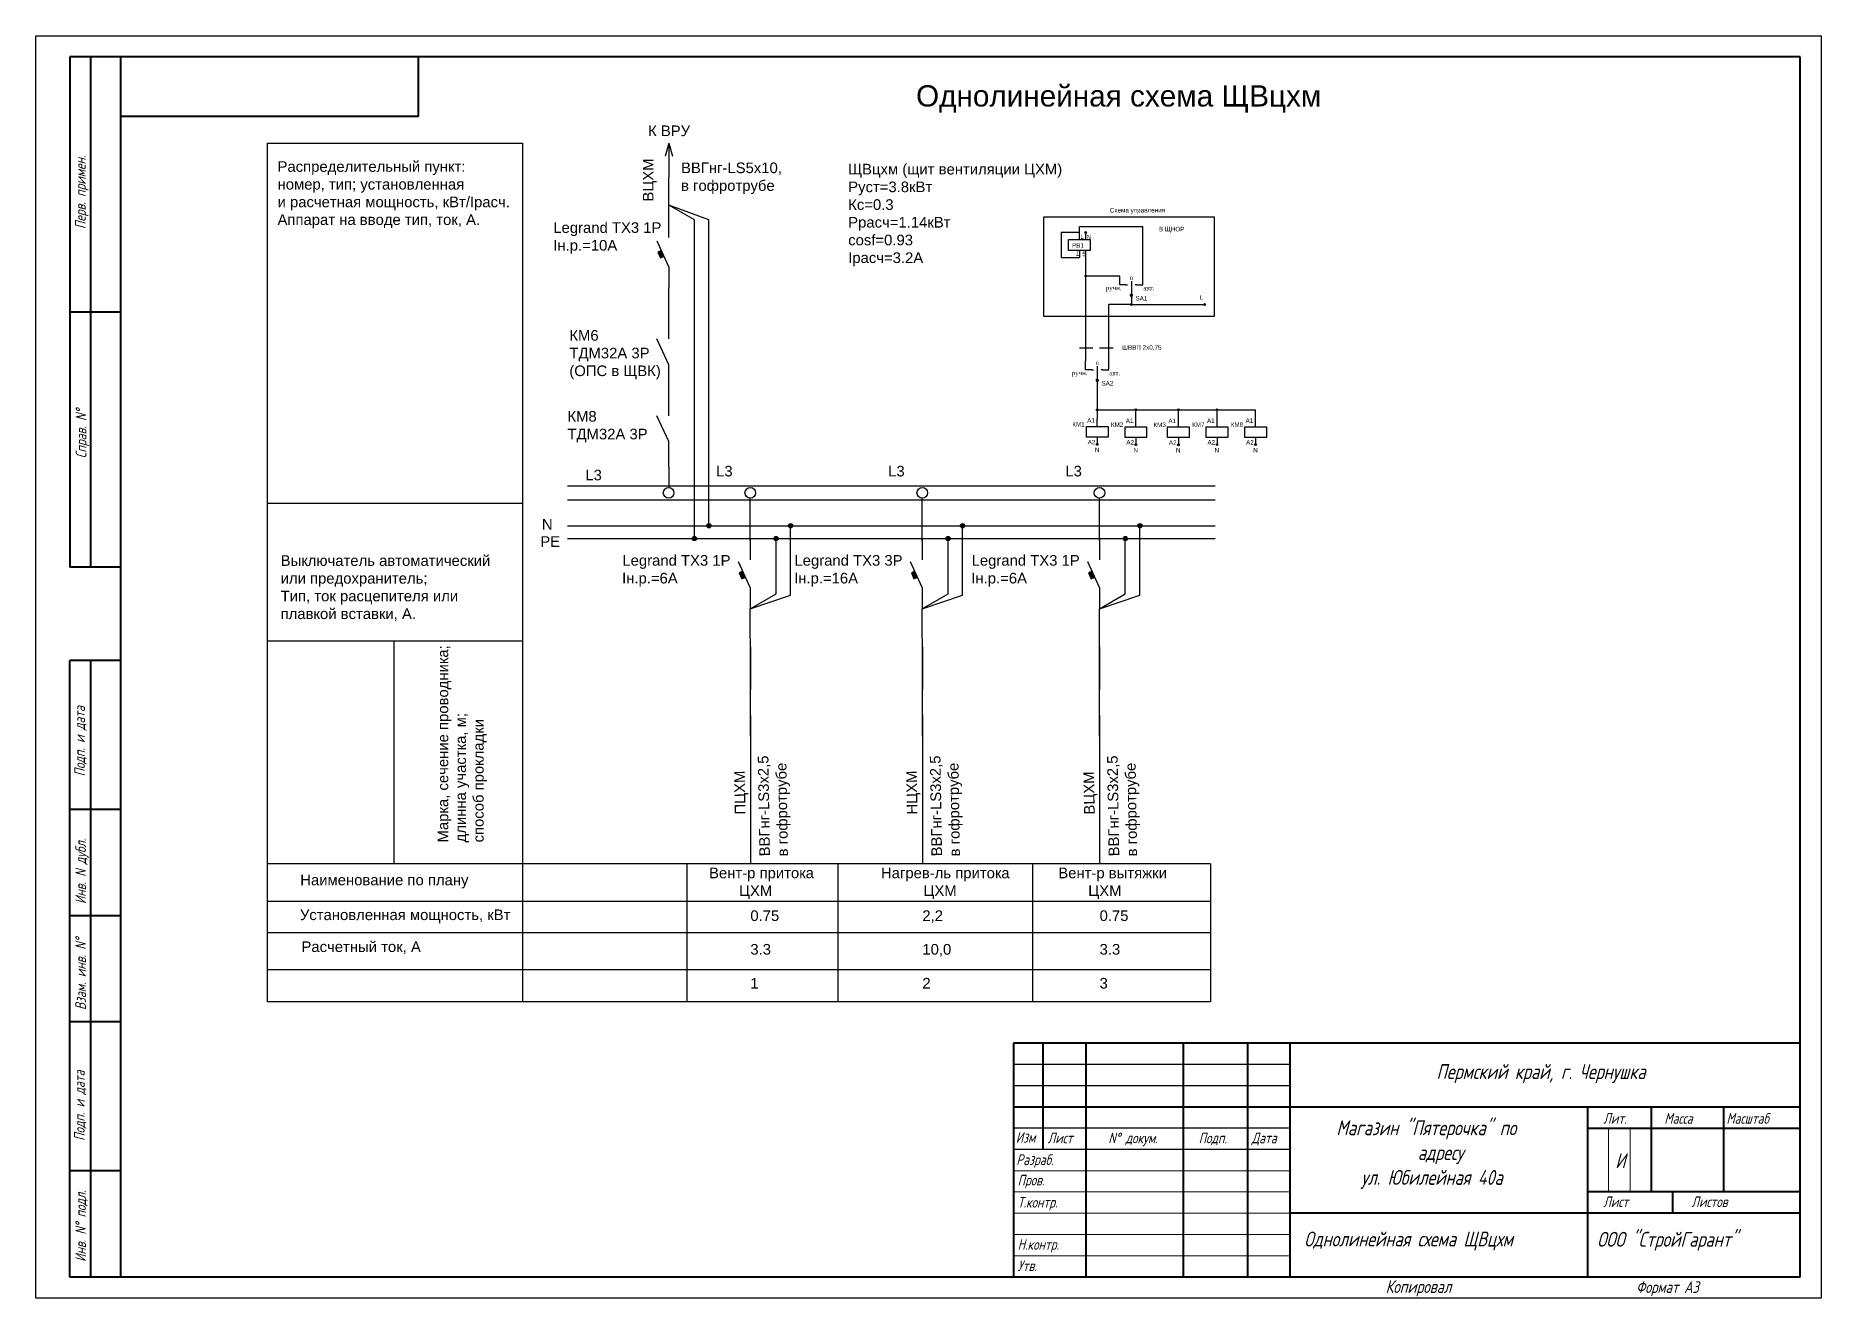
# Model space of a CAD drawing. Header units: millimetres. Extents: x 846 to 1266, y 472 to 769.
import ezdxf
from ezdxf.enums import TextEntityAlignment as Align

# ---------------------------------------------------------------- set-up
doc = ezdxf.new("R2010")
doc.units = ezdxf.units.MM
doc.linetypes.add('невидимая2', pattern=[4.7625, 3.175, -1.5875])
doc.layers.add('KONTUR', color=7, linetype='Continuous')
for name, color, linetype, lineweight in [('Основная', 7, 'Continuous', 40), ('текст', 7, 'Continuous', 30), ('тонкая', 7, 'Continuous', 20)]:
    doc.layers.add(name, color=color, linetype=linetype, lineweight=lineweight)
doc.styles.get("Standard").update_dxf_attribs({"font": 'arial.ttf'})
doc.styles.add('STYLE2', font='times.ttf', dxfattribs={"height": 3})
doc.styles.add('стиль1', font='romans.shx', dxfattribs={"width": 0.75, "oblique": 15, "height": 3.5})

# ---------------------------------------------------------------- blocks, each defined once
blk = doc.blocks.new('*U2')
for p, q in [((-11.38, 1.63), (140.95, 1.63)), ((-11.38, -1.63), (140.95, -1.63)), ((-11.38, -7.75), (140.95, -7.73)), ((-11.38, -10.75), (140.95, -10.73))]:
    blk.add_line(p, q)
at = {"char_height": 2.5, "attachment_point": 1}
for s, insert in [('N', (-17.4, -6.18)), ('PE', (-17.78, -10.21))]:
    blk.add_mtext_dynamic_manual_height_columns(s, width=0.9388, gutter_width=12.5, heights=[0], dxfattribs=dict(at, insert=insert))
blk = doc.blocks.new('Стрелка')
for q in [(-0.83, 4.98), (0, 0), (0.83, 4.98), (0, 8)]:
    blk.add_line((0, 8), q)
blk = doc.blocks.new('*U6')
h = blk.add_hatch(color=256)
h.dxf.hatch_style = 1
h.paths.add_polyline_path([(8.98, -7.75, 1), (9.98, -7.75, 1)])
h = blk.add_hatch(color=256)
h.dxf.hatch_style = 1
h.paths.add_polyline_path([(5.56, -10.75, 1), (6.56, -10.75, 1)])
h = blk.add_hatch(color=256)
h.dxf.hatch_style = 1
h.paths.add_polyline_path([(-1.74, -18.47), (-2.58, -18.86), (-1.97, -20.2), (-1.12, -19.81)])
for p, q in [((0, -11.25), (0, -1.25)), ((9.48, -24.08), (9.48, -8.25)), ((0, -10.76), (0, -15.76)), ((6.06, -23.77), (6.06, -11.25)), ((0, -22.27), (-2.75, -16.27)), ((0, -22.27), (0, -27.27)), ((0, -27.27), (6.06, -23.77)), ((0, -27.27), (9.48, -24.08)), ((0.01, -41.25), (0, -27.27)), ((0.01, -36.25), (0.01, -46.25)), ((0.01, -57.27), (0.01, -41.25)), ((0.01, -52.27), (0.01, -57.27)), ((0.01, -57.27), (0.01, -87.24))]:
    blk.add_line(p, q)
at = {"linetype": 'Continuous'}
for p, q in [((-1.72, -18.46), (-2.58, -18.86)), ((-2.58, -18.86), (-1.97, -20.2)), ((-1.97, -20.2), (-1.11, -19.81)), ((-1.97, -20.2), (-1.97, -20.2))]:
    blk.add_line(p, q, dxfattribs=at)
for centre, radius in [((0, 0), 1.25), ((9.48, -7.75), 0.5), ((6.06, -10.75), 0.5)]:
    blk.add_circle(centre, radius)
for tag, p in [('Подключение', (-8.04, 3.85)), ('Автомат_001', (-30.09, -17.14)), ('Автомат_002', (-30.16, -21.32)), ('Обозначение_001', (-9.72, -90.67)), ('Обозначение_002', (-9.45, -94.88)), ('ТокРасч', (0.01, -108.63)), ('Колонка', (0.01, -116.61))]:
    blk.add_attdef(tag, p, '', height=2.5)
for tag, p in [('Длина', (2.43, -53.61)), ('Маркер', (-3.63, -75.71)), ('Марка', (2.14, -85.54)), ('Способ', (6.35, -85.54))]:
    blk.add_attdef(tag, text='', height=2.5, rotation=90.9399).set_placement(p, align=Align.TOP_LEFT)
blk.add_attdef('Мощность', text='', height=2.5).set_placement((0.01, -98.22), align=Align.TOP_LEFT)
blk = doc.blocks.new('полная ветвь')
h = blk.add_hatch(color=256)
h.dxf.hatch_style = 1
h.paths.add_polyline_path([(8.98, -7.75, 1), (9.98, -7.75, 1)])
h = blk.add_hatch(color=256)
h.dxf.hatch_style = 1
h.paths.add_polyline_path([(5.56, -10.75, 1), (6.56, -10.75, 1)])
h = blk.add_hatch(color=256)
h.dxf.hatch_style = 1
h.paths.add_polyline_path([(-1.74, -18.47), (-2.58, -18.86), (-1.97, -20.2), (-1.12, -19.81)])
for p, q in [((0, -11.25), (0, -1.25)), ((9.48, -24.08), (9.48, -8.25)), ((0, -10.76), (0, -15.76)), ((6.06, -23.77), (6.06, -11.25)), ((0, -22.27), (-2.75, -16.27)), ((0, -22.27), (0, -27.27)), ((0, -27.27), (6.06, -23.77)), ((0, -27.27), (9.48, -24.08)), ((0.01, -41.25), (0, -27.27)), ((0.01, -36.25), (0.01, -46.25)), ((0.01, -57.27), (0.01, -41.25)), ((0.01, -52.27), (0.01, -57.27)), ((0.01, -57.27), (0.01, -87.24))]:
    blk.add_line(p, q)
at = {"linetype": 'Continuous'}
for p, q in [((-1.72, -18.46), (-2.58, -18.86)), ((-2.58, -18.86), (-1.97, -20.2)), ((-1.97, -20.2), (-1.11, -19.81)), ((-1.97, -20.2), (-1.97, -20.2))]:
    blk.add_line(p, q, dxfattribs=at)
for centre, radius in [((0, 0), 1.25), ((9.48, -7.75), 0.5), ((6.06, -10.75), 0.5)]:
    blk.add_circle(centre, radius)
for tag, p in [('Подключение', (-8.04, 3.85)), ('Автомат_001', (-30.09, -17.14)), ('Автомат_002', (-30.16, -21.32)), ('Обозначение_001', (-9.72, -90.67)), ('Обозначение_002', (-9.45, -94.88)), ('ТокРасч', (0.01, -108.63)), ('Колонка', (0.01, -116.61))]:
    blk.add_attdef(tag, p, '', height=2.5)
for tag, p in [('Длина', (2.43, -53.61)), ('Маркер', (-3.63, -75.71)), ('Марка', (2.14, -85.54)), ('Способ', (6.35, -85.54))]:
    blk.add_attdef(tag, text='', height=2.5, rotation=90.9399).set_placement(p, align=Align.TOP_LEFT)
blk.add_attdef('Мощность', text='', height=2.5).set_placement((0.01, -98.22), align=Align.TOP_LEFT)
blk = doc.blocks.new('Астр-е реле')
for p, q in [((0, -4), (0, 0)), ((3.51, -4), (3.51, 0)), ((0, -9.96), (0, -13.96)), ((3.51, -13.96), (3.51, -9.96))]:
    blk.add_line(p, q)
blk.add_lwpolyline([(-5.98, -4), (5.98, -4), (5.98, -9.96), (-5.98, -9.96)], close=True)
at = {"char_height": 2.5, "attachment_point": 1}
for s, insert in [('L', (0.56, -1.14)), ('N', (4.07, -1.21)), ('1', (-1.9, -10.55)), ('5', (1.66, -10.69))]:
    blk.add_mtext_dynamic_manual_height_columns(s, width=0.9464, gutter_width=12.5, heights=[0], dxfattribs=dict(at, insert=insert))
blk.add_attdef('РВ', (-4.08, -8.48), '', height=2.5)

msp = doc.modelspace()

# ---------------------------------------------------------------- hatches: boundary and pattern name
h = msp.add_hatch(color=256)
h.dxf.hatch_style = 1
h.paths.add_polyline_path([(1093.49, 722.52, 1), (1093.06, 722.52, 1)])
h = msp.add_hatch(color=256)
h.dxf.hatch_style = 1
h.paths.add_polyline_path([(993.49, 718.26), (992.65, 717.87), (993.26, 716.53), (994.11, 716.91)])
h = msp.add_hatch(color=256)
h.dxf.hatch_style = 1
h.paths.add_polyline_path([(1093.49, 712.25, 1), (1093.06, 712.25, 1)])
at = {"ltscale": 0.2}
for points in [[(1103.59, 707.74, 1), (1104.43, 707.74, 1)], [(1095.58, 687.74, 1), (1096.42, 687.74, 1)]]:
    msp.add_hatch(color=0, dxfattribs=at).paths.add_polyline_path(points)
h = msp.add_hatch(color=256)
h.dxf.hatch_style = 1
h.paths.add_polyline_path([(1104.23, 705.58, 1), (1103.8, 705.58, 1)])
h = msp.add_hatch(color=256)
h.dxf.hatch_style = 1
h.paths.add_polyline_path([(1121.47, 705.58, 1), (1121.05, 705.58, 1)])
h = msp.add_hatch(color=256)
h.dxf.hatch_style = 1
h.paths.add_polyline_path([(1096.22, 680.82, 1), (1095.79, 680.82, 1)])
h = msp.add_hatch(color=256)
h.dxf.hatch_style = 1
h.paths.add_polyline_path([(1105.3, 680.82, 1), (1104.87, 680.82, 1)])
h = msp.add_hatch(color=256)
h.dxf.hatch_style = 1
h.paths.add_polyline_path([(1115.3, 680.82, 1), (1114.88, 680.82, 1)])
h = msp.add_hatch(color=256)
h.dxf.hatch_style = 1
h.paths.add_polyline_path([(1124.38, 680.82, 1), (1123.96, 680.82, 1)])
h = msp.add_hatch(color=256)
h.dxf.hatch_style = 1
h.paths.add_polyline_path([(1096.22, 672.66, 1), (1095.79, 672.66, 1)])
h = msp.add_hatch(color=256)
h.dxf.hatch_style = 1
h.paths.add_polyline_path([(1105.3, 672.61, 1), (1104.87, 672.61, 1)])
h = msp.add_hatch(color=256)
h.dxf.hatch_style = 1
h.paths.add_polyline_path([(1115.3, 672.55, 1), (1114.88, 672.55, 1)])
h = msp.add_hatch(color=256)
h.dxf.hatch_style = 1
h.paths.add_polyline_path([(1124.38, 672.61, 1), (1123.96, 672.61, 1)])
h = msp.add_hatch(color=256)
h.dxf.hatch_style = 1
h.paths.add_polyline_path([(1133.46, 672.61, 1), (1133.04, 672.61, 1)])
h = msp.add_hatch(color=256)
h.dxf.hatch_style = 1
h.paths.add_polyline_path([(1001.74, 650.52, 1), (1000.74, 650.52, 1)])
h = msp.add_hatch(color=256)
h.dxf.hatch_style = 1
h.paths.add_polyline_path([(1005.15, 653.52, 1), (1004.15, 653.52, 1)])

# ---------------------------------------------------------------- linework, layer by layer
for p, q in [((900.84, 541.53), (900.84, 743.52)), ((900.84, 743.52), (960.84, 743.52)), ((960.84, 743.52), (960.84, 574.03)), ((995.23, 721.29), (995.23, 735.48)), ((1001.24, 725.48), (995.23, 728.95)), ((1004.65, 725.48), (995.23, 728.95)), ((1001.24, 650.52), (1001.24, 725.48)), ((1004.65, 653.52), (1004.65, 725.48)), ((1091.79, 722.52), (1087.55, 722.52)), ((1087.55, 722.52), (1087.55, 716.61)), ((1091.79, 722.52), (1091.79, 723.91)), ((1091.79, 723.91), (1106.75, 723.91)), ((1106.75, 712.04), (1106.75, 723.91)), ((995.23, 714.46), (992.48, 720.46)), ((995.23, 714.46), (995.23, 709.46)), ((1087.55, 716.61), (1091.79, 716.61)), ((1093.27, 716.61), (1093.27, 692.26)), ((1101.28, 712.25), (1093.24, 712.25)), ((1093.24, 712.25), (1093.27, 712.25)), ((1101.28, 710.28), (1101.28, 712.25)), ((1101.28, 710.19), (1101.28, 710.28)), ((1102.72, 710.19), (1101.28, 710.19)), ((1102.72, 710.19), (1103.15, 710.19)), ((1104.02, 711.09), (1104.02, 705.58)), ((1105.32, 710.19), (1104.92, 710.19)), ((1105.32, 710.19), (1106.75, 710.19)), ((1106.75, 710.19), (1106.75, 712.04)), ((995.23, 703.46), (995.23, 709.46)), ((995.23, 697.46), (995.23, 703.46)), ((1104.02, 705.58), (1098.74, 705.58)), ((1098.74, 692.04), (1098.74, 705.58)), ((1104.02, 705.58), (1108.73, 705.58)), ((1108.73, 705.58), (1121.26, 705.58)), ((995.23, 691.39), (992.38, 697.47)), ((995.23, 685.39), (995.23, 691.39)), ((1093.27, 690.29), (1093.27, 692.26)), ((1093.27, 690.2), (1093.27, 690.29)), ((1094.71, 690.2), (1093.27, 690.2)), ((1094.71, 690.2), (1095.14, 690.2)), ((1096.01, 691.09), (1096.01, 685.59)), ((1097.3, 690.2), (1096.91, 690.2)), ((1097.3, 690.2), (1098.74, 690.2)), ((1098.74, 690.2), (1098.74, 692.04)), ((995.24, 679.39), (995.23, 685.39)), ((1096.01, 685.59), (1096.01, 678.57)), ((1096.01, 680.82), (1133.25, 680.82)), ((1105.09, 678.52), (1105.09, 680.82)), ((1115.09, 678.47), (1115.09, 680.82)), ((1115.09, 680.82), (1115.09, 680.82)), ((1124.17, 676.83), (1124.17, 680.82)), ((1133.25, 676.83), (1133.25, 680.82)), ((995.24, 673.32), (992.38, 679.4)), ((1096.01, 676.88), (1096.01, 678.57)), ((1105.09, 676.83), (1105.09, 678.52)), ((1115.09, 676.77), (1115.09, 678.47)), ((995.24, 667.32), (995.24, 673.32)), ((1096.01, 674.36), (1096.01, 672.66)), ((1105.09, 674.3), (1105.09, 672.61)), ((1115.09, 674.25), (1115.09, 672.55)), ((1124.17, 674.3), (1124.17, 672.61)), ((1133.25, 674.3), (1133.25, 672.61)), ((995.24, 667.32), (995.24, 662.52)), ((900.84, 658.87), (960.84, 658.87)), ((900.82, 626.46), (960.78, 626.46)), ((930.56, 626.37), (930.56, 574.23)), ((1122.66, 574.03), (900.84, 574.03)), ((960.84, 574.03), (960.84, 541.53)), ((999.47, 574.03), (999.47, 541.53)), ((1035.01, 574.03), (1035.01, 541.53)), ((1080.76, 574.03), (1080.76, 541.53)), ((1122.66, 574.03), (1122.66, 541.53)), ((1122.66, 565.11), (900.84, 565.11)), ((1122.66, 557.74), (900.84, 557.76)), ((1122.66, 549.03), (900.84, 549.03)), ((1122.66, 541.53), (900.84, 541.53)), ((1141.31, 526.8), (1076.31, 526.8)), ((1141.31, 521.8), (1076.31, 521.8)), ((1141.31, 511.8), (1076.31, 511.8)), ((1141.31, 506.8), (1076.31, 506.8)), ((1211.31, 476.8), (1211.31, 476.8))]:
    msp.add_line(p, q)
at = {"linetype": 'Continuous'}
for p, q in [((993.51, 718.27), (992.65, 717.87)), ((992.65, 717.87), (993.26, 716.53)), ((993.26, 716.53), (994.12, 716.92)), ((993.26, 716.53), (993.26, 716.53))]:
    msp.add_line(p, q, dxfattribs=at)
at = {"linetype": 'невидимая2'}
msp.add_line((1091.79, 695.4), (1100.26, 695.4), dxfattribs=at)
for points in [[(1083.32, 702.81), (1123.55, 702.81), (1123.55, 726.11), (1083.32, 726.11)], [(1098.54, 674.36), (1093.47, 674.36), (1093.47, 676.88), (1098.54, 676.88)], [(1107.62, 674.3), (1102.55, 674.3), (1102.55, 676.83), (1107.62, 676.83)], [(1117.62, 674.25), (1112.56, 674.25), (1112.56, 676.77), (1117.62, 676.77)], [(1126.7, 674.3), (1121.64, 674.3), (1121.64, 676.83), (1126.7, 676.83)], [(1135.78, 674.3), (1130.72, 674.3), (1130.72, 676.83), (1135.78, 676.83)]]:
    msp.add_lwpolyline(points, close=True)
for centre, radius in [((1093.27, 722.52), 0.212), ((1093.27, 712.25), 0.212), ((1104.02, 705.58), 0.212), ((1121.26, 705.58), 0.212), ((1096.01, 680.82), 0.212), ((1105.09, 680.82), 0.212), ((1115.09, 680.82), 0.212), ((1124.17, 680.82), 0.212), ((1096.01, 672.66), 0.212), ((1105.09, 672.61), 0.212), ((1115.09, 672.55), 0.212), ((1124.17, 672.61), 0.212), ((1133.25, 672.61), 0.212), ((995.18, 661.27), 1.25), ((1001.24, 650.52), 0.5), ((1004.65, 653.52), 0.5)]:
    msp.add_circle(centre, radius)
at = {"layer": 'KONTUR'}
for p, q in [((846.31, 471.8), (846.31, 768.8)), ((846.31, 768.8), (1266.31, 768.8)), ((1266.31, 768.8), (1266.31, 471.8)), ((1266.31, 471.8), (846.31, 471.8))]:
    msp.add_line(p, q, dxfattribs=at)
at = {"layer": 'Основная'}
for p, q in [((854.31, 763.8), (854.31, 643.8)), ((1261.31, 763.8), (854.31, 763.8)), ((859.31, 643.8), (859.31, 763.8)), ((866.31, 516.8), (866.31, 763.8)), ((936.31, 749.8), (936.31, 763.8)), ((1261.31, 476.8), (1261.31, 763.8)), ((936.31, 749.8), (866.31, 749.8)), ((866.31, 703.8), (854.31, 703.8)), ((866.31, 643.8), (854.31, 643.8)), ((854.31, 476.8), (854.31, 621.8)), ((866.31, 621.8), (854.31, 621.8)), ((859.31, 476.8), (859.31, 621.8)), ((866.31, 586.8), (854.31, 586.8)), ((866.31, 561.8), (854.31, 561.8)), ((866.31, 536.8), (854.31, 536.8)), ((1076.31, 531.8), (1076.31, 476.8)), ((1261.31, 531.8), (1076.31, 531.8)), ((1083.31, 506.8), (1083.31, 531.8)), ((1093.31, 531.8), (1093.31, 476.8)), ((1116.31, 476.8), (1116.31, 531.8)), ((1131.31, 531.8), (1131.31, 476.8)), ((1141.31, 531.8), (1141.31, 476.8)), ((866.31, 476.8), (866.31, 516.8)), ((1076.31, 516.8), (1261.31, 516.8)), ((1211.31, 516.8), (1211.31, 476.8)), ((1226.31, 516.8), (1226.31, 496.8)), ((1243.31, 516.8), (1243.31, 496.8)), ((1211.31, 511.8), (1261.31, 511.8)), ((866.31, 501.8), (854.31, 501.8)), ((1261.31, 496.8), (1211.31, 496.8)), ((1231.31, 496.8), (1231.31, 491.8)), ((1261.31, 491.8), (1141.31, 491.8)), ((1261.31, 476.8), (854.31, 476.8))]:
    msp.add_line(p, q, dxfattribs=at)
at = {"layer": 'тонкая'}
for p, q in [((1216.29, 511.59), (1216.29, 496.8)), ((1221.37, 511.59), (1221.37, 496.8)), ((1076.31, 501.8), (1141.31, 501.8)), ((1141.31, 496.8), (1076.31, 496.8)), ((1141.31, 491.8), (1076.31, 491.8))]:
    msp.add_line(p, q, dxfattribs=at)
for points in [[(1076.31, 486.8), (1141.31, 486.8)], [(1076.31, 481.8), (1141.31, 481.8)]]:
    msp.add_lwpolyline(points, dxfattribs=at)

# ---------------------------------------------------------------- block references
for name, p in [('Стрелка', (995.23, 735.48)), ('*U2', (982.78, 661.27))]:
    msp.add_blockref(name, p)
at = {"xscale": 0.4235, "yscale": 0.4235, "zscale": 0.4235}
msp.add_blockref('Астр-е реле', (1091.79, 722.52), dxfattribs=at).add_auto_attribs({'РВ': 'РВ1'})
ref = msp.add_blockref('*U6', (1014.39, 661.27))
ref.add_attrib('Подключение', 'L3', (1006.35, 665.12), dxfattribs={"height": 2.5})
ref.add_attrib('Автомат_001', 'Legrand TX3 1P', (984.3, 644.13), dxfattribs={"height": 2.5})
ref.add_attrib('Маркер', 'ПЦХМ', dxfattribs={"height": 2.5, "rotation": 90.9399}).set_placement((1010.76, 585.56), align=Align.TOP_LEFT)
ref.add_attrib('Марка', 'ВВГнг-LS3x2,5', dxfattribs={"height": 2.5, "rotation": 90.9399}).set_placement((1016.53, 575.73), align=Align.TOP_LEFT)
ref.add_attrib('Способ', 'в гофротрубе', dxfattribs={"height": 2.5, "rotation": 90.9399}).set_placement((1020.74, 575.73), align=Align.TOP_LEFT)
ref.add_attrib('Обозначение_001', 'Вент-р притока', (1004.69, 570.6), dxfattribs={"height": 2.5})
ref.add_attrib('Мощность', '0.75', dxfattribs={"height": 2.5}).set_placement((1014.4, 563.05), align=Align.TOP_LEFT)
ref.add_attrib('ТокРасч', '3.3', (1014.4, 552.64), dxfattribs={"height": 2.5})
ref.add_attrib('Колонка', '1', (1014.4, 544.66), dxfattribs={"height": 2.5})
ref.add_attrib('Автомат_002', 'Iн.р.=6А', (984.23, 639.95), dxfattribs={"height": 2.5})
ref.add_attrib('Обозначение_002', '       ЦХМ', (1004.94, 566.43), dxfattribs={"height": 2.5})
ref = msp.add_blockref('полная ветвь', (1054.85, 661.27))
ref.add_attrib('Подключение', 'L3', (1046.82, 665.12), dxfattribs={"height": 2.5})
ref.add_attrib('Автомат_001', 'Legrand TX3 3P', (1024.77, 644.13), dxfattribs={"height": 2.5})
ref.add_attrib('Маркер', 'НЦХМ', dxfattribs={"height": 2.5, "rotation": 90.9399}).set_placement((1051.22, 585.56), align=Align.TOP_LEFT)
ref.add_attrib('Марка', 'ВВГнг-LS3x2,5', dxfattribs={"height": 2.5, "rotation": 90.9399}).set_placement((1057, 575.73), align=Align.TOP_LEFT)
ref.add_attrib('Способ', 'в гофротрубе', dxfattribs={"height": 2.5, "rotation": 90.9399}).set_placement((1061.21, 575.73), align=Align.TOP_LEFT)
ref.add_attrib('Обозначение_001', 'Нагрев-ль притока', (1045.13, 570.6), dxfattribs={"height": 2.5})
ref.add_attrib('Мощность', '2,2', dxfattribs={"height": 2.5}).set_placement((1054.86, 563.05), align=Align.TOP_LEFT)
ref.add_attrib('ТокРасч', '10,0', (1054.86, 552.64), dxfattribs={"height": 2.5})
ref.add_attrib('Колонка', '2', (1054.86, 544.66), dxfattribs={"height": 2.5})
ref.add_attrib('Автомат_002', 'Iн.р.=16А', (1024.7, 639.95), dxfattribs={"height": 2.5})
ref.add_attrib('Обозначение_002', '          ЦХМ', (1045.41, 566.43), dxfattribs={"height": 2.5})
ref = msp.add_blockref('полная ветвь', (1096.54, 661.27))
ref.add_attrib('Подключение', 'L3', (1088.5, 665.12), dxfattribs={"height": 2.5})
ref.add_attrib('Автомат_001', 'Legrand TX3 1P', (1066.45, 644.13), dxfattribs={"height": 2.5})
ref.add_attrib('Маркер', 'ВЦХМ', dxfattribs={"height": 2.5, "rotation": 90.9399}).set_placement((1092.91, 585.56), align=Align.TOP_LEFT)
ref.add_attrib('Марка', 'ВВГнг-LS3x2,5', dxfattribs={"height": 2.5, "rotation": 90.9399}).set_placement((1098.68, 575.73), align=Align.TOP_LEFT)
ref.add_attrib('Способ', 'в гофротрубе', dxfattribs={"height": 2.5, "rotation": 90.9399}).set_placement((1102.89, 575.73), align=Align.TOP_LEFT)
ref.add_attrib('Обозначение_001', 'Вент-р вытяжки', (1086.84, 570.6), dxfattribs={"height": 2.5})
ref.add_attrib('Мощность', '0.75', dxfattribs={"height": 2.5}).set_placement((1096.55, 563.05), align=Align.TOP_LEFT)
ref.add_attrib('ТокРасч', '3.3', (1096.55, 552.64), dxfattribs={"height": 2.5})
ref.add_attrib('Колонка', '3', (1096.55, 544.66), dxfattribs={"height": 2.5})
ref.add_attrib('Автомат_002', 'Iн.р.=6А', (1066.38, 639.95), dxfattribs={"height": 2.5})
ref.add_attrib('Обозначение_002', '       ЦХМ', (1087.09, 566.43), dxfattribs={"height": 2.5})

# ---------------------------------------------------------------- texts
at = {"style": 'STYLE2'}
for s, height, p in [('о', 1.06, (1103.63, 711.35)), ('ручн.', 1.059, (1098.03, 708.95)), ('авт.', 1.059, (1106.83, 708.93)), ('ручн.', 1.059, (1090.02, 688.96)), ('о', 1.06, (1095.62, 691.35)), ('авт.', 1.059, (1098.82, 688.93))]:
    msp.add_text(s, height=height, dxfattribs=at).set_placement(p)
at = {"attachment_point": 1}
for s, width, insert, char_height in [('Однолинейная схема ЩВцхм', 106.257, (1053.38, 757.14), 5), ('К ВРУ', 15.8143, (990.35, 747.68), 2.5), ('Распределительный пункт:\\Pномер, тип; установленная\\Pи расчетная мощность, кВт/Iрасч. Аппарат на вводе тип, ток, А.', 55.2331, (903.19, 739.28), 2.5), ('ВВГнг-LS5x10,\\Pв гофротрубе', 33.8081, (998.1, 738.97), 2.5), ('ЩВцхм (щит вентиляции ЦХМ)\\PPуст=3.8кВт\\PКс=0.3\\PРрасч=1.14кВт\\Pcosf=0.93\\PIрасч=3.2A', 80.5318, (1037.42, 738.66), 2.5), ('Схема управления', 36.809, (1098.97, 728.27), 1.0588), ('Legrand TX3 1P\\PIн.р.=10А', 27.1918, (968.06, 724.91), 2.5), ('В ЩНОР', 22.5313, (1110.52, 723.84), 1.059), ('SA1', 3.6653, (1105, 707.56), 1.059), ('L', 3.6653, (1120.12, 707.74), 1.06), ('КМ6\\PТДМ32А 3Р\\P(ОПС в ЩВК)', 23.0537, (971.83, 699.56), 2.5), ('ШВВП 2х0,75', 23.3727, (1101.87, 696), 1.0588), ('SA2', 3.6653, (1096.99, 687.57), 1.059), ('КМ8\\PТДМ32А 3Р', 21.272, (971.38, 680.51), 2.5), ('КМ1', 5.3894, (1090.14, 677.9), 1.059), ('А1', 3.6653, (1093.64, 678.83), 1.059), ('КМ2', 5.3894, (1099.22, 677.85), 1.059), ('А1', 3.6653, (1102.72, 678.77), 1.059), ('КМ3', 5.3894, (1109.22, 677.8), 1.059), ('А1', 3.6653, (1112.73, 678.72), 1.059), ('КМ7', 5.3894, (1118.31, 677.85), 1.059), ('А1', 3.6653, (1121.81, 678.77), 1.059), ('КМ8', 5.3894, (1127.39, 677.85), 1.059), ('А1', 3.6653, (1130.89, 678.77), 1.059), ('А2', 3.6653, (1093.76, 673.72), 1.059), ('А2', 3.6653, (1102.84, 673.67), 1.059), ('А2', 3.6653, (1112.84, 673.62), 1.059), ('А2', 3.6653, (1121.93, 673.67), 1.059), ('А2', 3.6653, (1131.01, 673.67), 1.059), ('N', 3.6653, (1095.43, 671.9), 1.06), ('N', 3.6653, (1104.51, 671.85), 1.06), ('N', 3.6653, (1114.51, 671.8), 1.06), ('N', 3.6653, (1123.59, 671.85), 1.06), ('N', 3.6653, (1132.67, 671.85), 1.06), ('L3', 14.4703, (975.59, 666.71), 2.5), ('Выключатель автоматический\\Pили предохранитель;\\PТип, ток расцепителя или\\Pплавкой вставки, А.', 49.8574, (903.92, 646.58), 2.5), ('Наименование по плану', 47.5, (908.53, 571.45), 2.5), ('Установленная мощность, кВт', 50, (908.45, 563.26), 2.5), ('Расчетный ток, А', 50, (908.82, 555.75), 2.5)]:
    msp.add_mtext_dynamic_manual_height_columns(s, width=width, gutter_width=12.5, heights=[0], dxfattribs=dict(at, insert=insert, char_height=char_height))
at = {"char_height": 2.5, "attachment_point": 1, "rotation": 90}
for s, width, insert in [('ВЦХМ', 7.7148, (989.12, 729.77)), ('Марка, сечение проводника;\\Pдлинна участка, м; \\Pспособ прокладки', 46.8328, (940.84, 579.03))]:
    msp.add_mtext_dynamic_manual_height_columns(s, width=width, gutter_width=12.5, heights=[0], dxfattribs=dict(at, insert=insert))
at = {"char_height": 3.5, "attachment_point": 1, "style": 'стиль1'}
for s, width, insert in [('Пермский край, г. Чернушка', 63.7416, (1175.79, 526.88)), ('\\pi5.0065;Магазин "Пятерочка" по\\P\\pi24.136;адресу \\P\\pi10.819;ул. Юбилейная 40а', 61.388, (1147.24, 513.65)), ('И', 3.5309, (1217.84, 505.91)), ('Однолинейная схема ЩВцхм', 65.7745, (1144.69, 487.49)), ('ООО "СтройГарант"', 46.337, (1213.59, 487.42))]:
    msp.add_mtext_dynamic_manual_height_columns(s, width=width, gutter_width=12.5, heights=[0], dxfattribs=dict(at, insert=insert))
at = {"layer": 'текст', "style": 'стиль1', "oblique": 15, "width": 0.75}
for s, p in [('Перв. примен.', (858.06, 723.31)), ('Справ. N%%d', (858.21, 669.42)), ('Подп. и дата', (857.88, 594.57)), ('Инв. N дубл.', (858.12, 564.54)), ('Взам. инв. N%%d', (858.12, 539.61)), ('Подп. и дата', (857.83, 508.83)), ('Инв. N%%d подл.', (858.12, 480.36))]:
    msp.add_text(s, height=2.5, rotation=90, dxfattribs=at).set_placement(p)
for s, height, p in [('Лит.', 2.5, (1215.02, 512.86)), ('Масса', 2.5, (1229.4, 512.86)), ('Масштаб', 2.5, (1243.99, 512.86)), ('Изм', 2.5, (1076.85, 508.41)), ('Лист', 2.5, (1084.33, 508.26)), ('N%%d докум. ', 2.5, (1098.61, 508.26)), ('Подп.', 2.5, (1119.86, 508.26)), ('Дата', 2.5, (1132.31, 508.26)), ('Разраб.', 2.5, (1076.97, 503.16)), ('Пров.', 2.5, (1077.27, 498.33)), ('Т.контр.', 2.5, (1077.27, 493.13)), ('Лист', 2.5, (1215.02, 493.25)), ('Листов', 2.5, (1235.75, 493.25)), ('Н.контр.', 2.5, (1077.27, 483.21)), ('Утв.', 2.5, (1077.27, 478.19)), ('Копировал', 3, (1163.84, 473.05)), ('Формат А3', 2.75, (1222.77, 473.05))]:
    msp.add_text(s, height=height, dxfattribs=at).set_placement(p)

doc.saveas('drawing.dxf')
